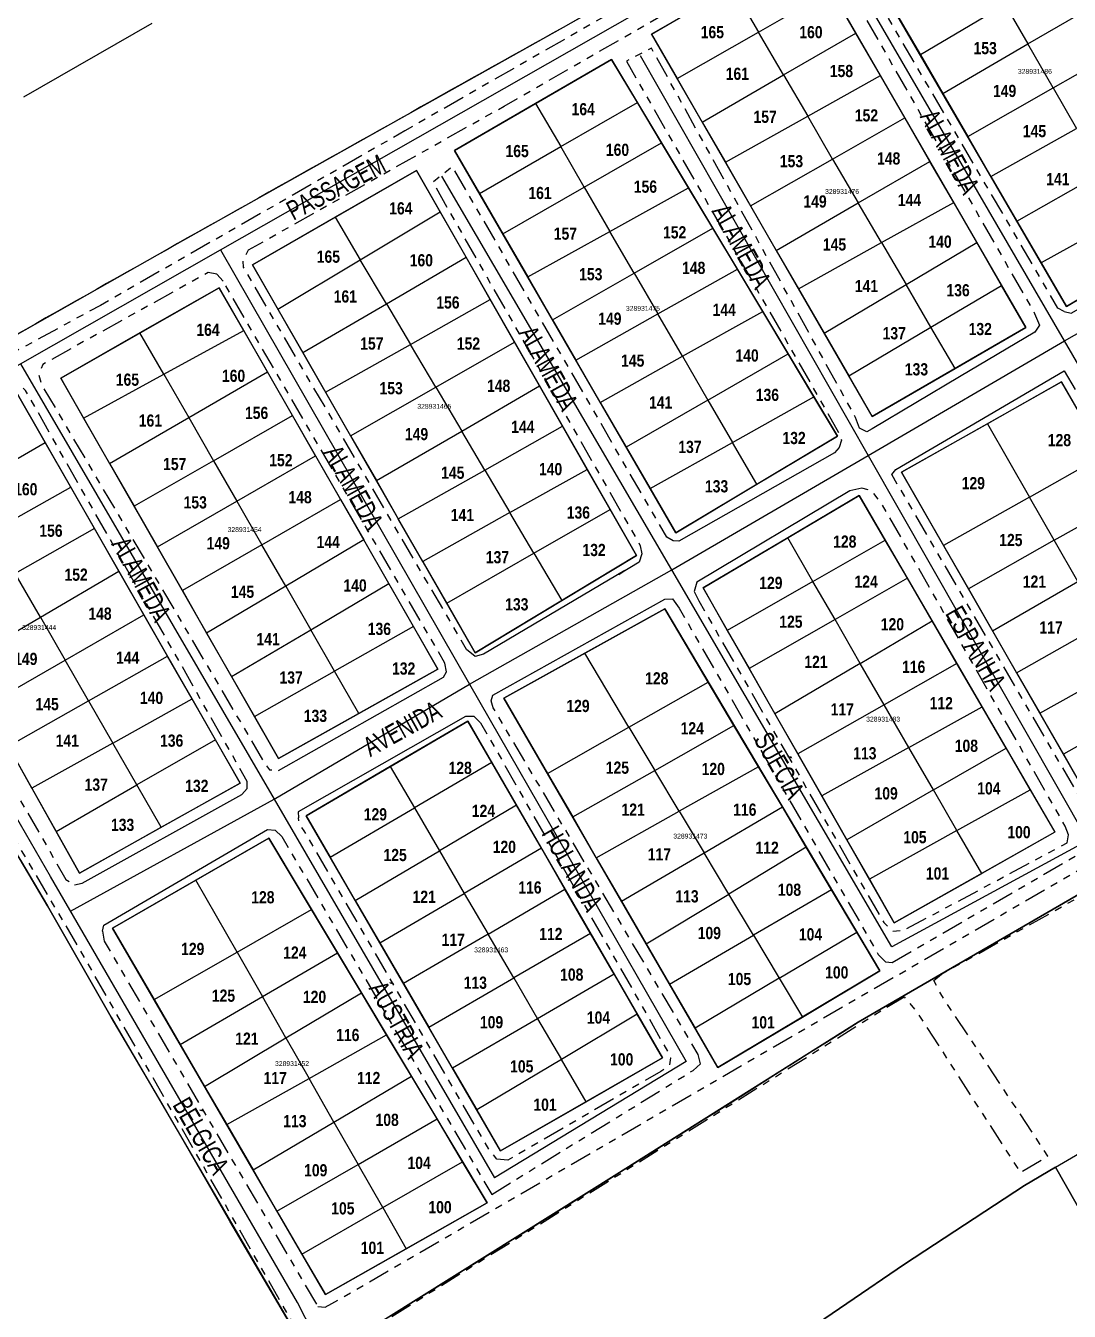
# Model space of a CAD drawing. Extents: x 205316 to 208372, y 4848714 to 4853250.
# Drawn here: x 207794.7 to 208009.3, y 4849220.5 to 4849484.8 of the extents above; entities that cross this region are included whole.
import ezdxf
from ezdxf.enums import TextEntityAlignment as Align

# ---------------------------------------------------------------- set-up
doc = ezdxf.new("R2010")
doc.units = 0
doc.header["$LTSCALE"] = 1.5
doc.header["$MEASUREMENT"] = 0
doc.linetypes.add('TRACO_25', pattern=[8, 3, -1, 1, -1, 1, -1])
for name, color, linetype in [('CD-MALHA-LOTES', 40, 'CONTINUOUS'), ('CD_TXT_QUADRA', 7, 'CONTINUOUS'), ('RU-QUADRAS', 6, 'CONTINUOUS'), ('SV-EIXO-RUA-N-PAV', 6, 'CONTINUOUS'), ('SV-EIXO-RUA-PAV', 20, 'CONTINUOUS'), ('SV-RUA-NAO-PAV-S-GUIA-C-GUIA', 7, 'CONTINUOUS'), ('SV-RUA-PAVIM-S-GUIA-C-GUIA', 7, 'CONTINUOUS'), ('SV-TXT-RUA-N-PAV-S-GUIA-C-GUIA', 7, 'CONTINUOUS'), ('SV-TXT-RUA-PAV-S-GUIA-C-GUIA', 7, 'CONTINUOUS'), ('Th_NmrPort', 7, 'CONTINUOUS')]:
    doc.layers.add(name, color=color, linetype=linetype)
doc.styles.add('ARIAL', font='arial.ttf')
doc.styles.add('ROMANS', font='arial.ttf', dxfattribs={"height": 0.2})
doc.styles.get("Standard").update_dxf_attribs({"font": 'swisscbo.ttf'})

msp = doc.modelspace()

# ---------------------------------------------------------------- linework, layer by layer
at = {"layer": 'CD-MALHA-LOTES', "linetype": 'Continuous'}
for p, q in [((207939.97, 4849492.68), (207923.39, 4849483.02)), ((207939.97, 4849492.68), (207945.36, 4849483.45)), ((207945.36, 4849483.45), (207960.33, 4849492)), ((207965.38, 4849483.25), (207960.33, 4849492)), ((207973.36, 4849487.87), (207978.66, 4849478.75)), ((207996.11, 4849489.07), (207978.66, 4849478.75)), ((207996.11, 4849489.07), (208000.75, 4849481)), ((208000.75, 4849481), (208016.87, 4849490.37)), ((207923.39, 4849483.02), (207928.65, 4849473.91)), ((207928.65, 4849473.91), (207945.36, 4849483.45)), ((207950.52, 4849474.64), (207945.36, 4849483.45)), ((207950.52, 4849474.64), (207965.38, 4849483.25)), ((207970.44, 4849474.5), (207965.38, 4849483.25)), ((207983.26, 4849470.84), (208000.75, 4849481)), ((208005.94, 4849472), (208000.75, 4849481)), ((208005.94, 4849472), (208022.09, 4849481.2)), ((207915.19, 4849477.81), (207899.56, 4849468.76)), ((207920.48, 4849468.99), (207915.19, 4849477.81)), ((207978.66, 4849478.75), (207983.26, 4849470.84)), ((207933.82, 4849464.96), (207950.52, 4849474.64)), ((207950.52, 4849474.64), (207955.49, 4849466.14)), ((207928.65, 4849473.91), (207933.82, 4849464.96)), ((207955.49, 4849466.14), (207970.44, 4849474.5)), ((207975.45, 4849465.82), (207970.44, 4849474.5)), ((207988.39, 4849462), (208005.94, 4849472)), ((208005.94, 4849472), (208010.75, 4849463.65)), ((207983.26, 4849470.84), (207988.39, 4849462)), ((207899.56, 4849468.76), (207882.9, 4849459.13)), ((207899.56, 4849468.76), (207904.71, 4849459.9)), ((207904.71, 4849459.9), (207920.48, 4849468.99)), ((207925.45, 4849460.7), (207920.48, 4849468.99)), ((207933.82, 4849464.96), (207938.59, 4849456.68)), ((207938.59, 4849456.68), (207955.49, 4849466.14)), ((207960.62, 4849457.36), (207955.49, 4849466.14)), ((207960.62, 4849457.36), (207975.45, 4849465.82)), ((207980.62, 4849456.87), (207975.45, 4849465.82)), ((207988.39, 4849462), (207993.16, 4849453.79)), ((207993.16, 4849453.79), (208010.75, 4849463.65)), ((207882.9, 4849459.13), (207888.01, 4849450.28)), ((207888.01, 4849450.28), (207904.71, 4849459.9)), ((207909.54, 4849451.58), (207904.71, 4849459.9)), ((207909.54, 4849451.58), (207925.45, 4849460.7)), ((207931.01, 4849451.44), (207925.45, 4849460.7)), ((207938.59, 4849456.68), (207943.76, 4849447.73)), ((207943.76, 4849447.73), (207960.62, 4849457.36)), ((207960.62, 4849457.36), (207965.89, 4849448.35)), ((207965.89, 4849448.35), (207980.62, 4849456.87)), ((207985.51, 4849448.41), (207980.62, 4849456.87)), ((207875.1, 4849454.98), (207858.36, 4849445.39)), ((207879.93, 4849446.51), (207875.1, 4849454.98)), ((207993.16, 4849453.79), (207998.5, 4849444.59)), ((207998.5, 4849444.59), (208015.98, 4849454.56)), ((207892.81, 4849441.99), (207909.54, 4849451.58)), ((207909.54, 4849451.58), (207914.83, 4849442.49)), ((207914.83, 4849442.49), (207931.01, 4849451.44)), ((207936, 4849443.12), (207931.01, 4849451.44)), ((207888.01, 4849450.28), (207892.81, 4849441.99)), ((207949.03, 4849438.59), (207965.89, 4849448.35)), ((207970.68, 4849440.17), (207965.89, 4849448.35)), ((207970.68, 4849440.17), (207985.51, 4849448.41)), ((207990.25, 4849440.21), (207985.51, 4849448.41)), ((207863.52, 4849436.67), (207879.93, 4849446.51)), ((207885.27, 4849437.17), (207879.93, 4849446.51)), ((207943.76, 4849447.73), (207949.03, 4849438.59)), ((208021.07, 4849445.73), (208003.49, 4849436.01)), ((207858.36, 4849445.39), (207841.34, 4849435.63)), ((207858.36, 4849445.39), (207863.52, 4849436.67)), ((207919.83, 4849433.88), (207936, 4849443.12)), ((207941.03, 4849434.73), (207936, 4849443.12)), ((207998.5, 4849444.59), (208003.49, 4849436.01)), ((207892.81, 4849441.99), (207897.93, 4849433.14)), ((207897.93, 4849433.14), (207914.83, 4849442.49)), ((207919.83, 4849433.88), (207914.83, 4849442.49)), ((207949.03, 4849438.59), (207953.59, 4849430.69)), ((207953.59, 4849430.69), (207970.68, 4849440.17)), ((207970.68, 4849440.17), (207975.71, 4849431.56)), ((207975.71, 4849431.56), (207990.25, 4849440.21)), ((207995.36, 4849431.36), (207990.25, 4849440.21)), ((207841.34, 4849435.63), (207846.58, 4849426.51)), ((207846.58, 4849426.51), (207863.52, 4849436.67)), ((207868.89, 4849427.6), (207863.52, 4849436.67)), ((207868.89, 4849427.6), (207885.27, 4849437.17)), ((207890.22, 4849428.5), (207885.27, 4849437.17)), ((208003.49, 4849436.01), (208008.67, 4849427.08)), ((208008.67, 4849427.08), (208025.96, 4849437.24)), ((207897.93, 4849433.14), (207903.04, 4849424.3)), ((207903.04, 4849424.3), (207919.83, 4849433.88)), ((207919.83, 4849433.88), (207924.69, 4849425.52)), ((207924.69, 4849425.52), (207941.03, 4849434.73)), ((207946.24, 4849426.05), (207941.03, 4849434.73)), ((207834.51, 4849430.91), (207818.22, 4849421.63)), ((207839.56, 4849422.11), (207834.51, 4849430.91)), ((207953.59, 4849430.69), (207958.87, 4849421.54)), ((207958.87, 4849421.54), (207975.71, 4849431.56)), ((207980.84, 4849422.79), (207975.71, 4849431.56)), ((207980.84, 4849422.79), (207995.36, 4849431.36)), ((208000.34, 4849422.74), (207995.36, 4849431.36)), ((207851.71, 4849417.57), (207868.89, 4849427.6)), ((207868.89, 4849427.6), (207873.82, 4849419.26)), ((207873.82, 4849419.26), (207890.22, 4849428.5)), ((207895.24, 4849419.7), (207890.22, 4849428.5)), ((207846.58, 4849426.51), (207851.71, 4849417.57)), ((207907.84, 4849416.01), (207924.69, 4849425.52)), ((207929.75, 4849416.81), (207924.69, 4849425.52)), ((207929.75, 4849416.81), (207946.24, 4849426.05)), ((207951.46, 4849417.35), (207946.24, 4849426.05)), ((207823.11, 4849413.13), (207839.56, 4849422.11)), ((207844.43, 4849413.6), (207839.56, 4849422.11)), ((207903.04, 4849424.3), (207907.84, 4849416.01)), ((207963.92, 4849412.8), (207980.84, 4849422.79)), ((207985.8, 4849414.31), (207980.84, 4849422.79)), ((207985.8, 4849414.31), (208000.34, 4849422.74)), ((207818.22, 4849421.63), (207801.94, 4849412.34)), ((207823.11, 4849413.13), (207818.22, 4849421.63)), ((207856.38, 4849409.44), (207873.82, 4849419.26)), ((207879.03, 4849410.46), (207873.82, 4849419.26)), ((207879.03, 4849410.46), (207895.24, 4849419.7)), ((207900.37, 4849410.71), (207895.24, 4849419.7)), ((207958.87, 4849421.54), (207963.92, 4849412.8)), ((207851.71, 4849417.57), (207856.38, 4849409.44)), ((207912.85, 4849407.35), (207929.75, 4849416.81)), ((207929.75, 4849416.81), (207934.97, 4849407.82)), ((207934.97, 4849407.82), (207951.46, 4849417.35)), ((207956.77, 4849408.49), (207951.46, 4849417.35)), ((207907.84, 4849416.01), (207912.85, 4849407.35)), ((207968.75, 4849404.43), (207985.8, 4849414.31)), ((207801.94, 4849412.34), (207806.64, 4849404.13)), ((207806.64, 4849404.13), (207823.11, 4849413.13)), ((207823.11, 4849413.13), (207828.25, 4849404.21)), ((207828.25, 4849404.21), (207844.43, 4849413.6)), ((207849.57, 4849404.64), (207844.43, 4849413.6)), ((207963.92, 4849412.8), (207968.75, 4849404.43)), ((208007.67, 4849411.56), (207992.45, 4849402.95)), ((208016.35, 4849396.5), (208007.67, 4849411.56)), ((207798.76, 4849399.08), (207792.49, 4849410.02)), ((207856.38, 4849409.44), (207861.53, 4849400.48)), ((207861.53, 4849400.48), (207879.03, 4849410.46)), ((207879.03, 4849410.46), (207884.37, 4849401.43)), ((207884.37, 4849401.43), (207900.37, 4849410.71)), ((207905.1, 4849402.44), (207900.37, 4849410.71)), ((207912.85, 4849407.35), (207918.19, 4849398.12)), ((207934.97, 4849407.82), (207918.19, 4849398.12)), ((207934.97, 4849407.82), (207940.03, 4849399.12)), ((207940.03, 4849399.12), (207956.77, 4849408.49)), ((207961.62, 4849400.41), (207956.77, 4849408.49)), ((207806.64, 4849404.13), (207811.99, 4849394.77)), ((207811.99, 4849394.77), (207828.25, 4849404.21)), ((207828.25, 4849404.21), (207833.34, 4849395.35)), ((207833.34, 4849395.35), (207849.57, 4849404.64)), ((207854.33, 4849396.33), (207849.57, 4849404.64)), ((207866.83, 4849391.26), (207884.37, 4849401.43)), ((207889.1, 4849393.44), (207884.37, 4849401.43)), ((207889.1, 4849393.44), (207905.1, 4849402.44)), ((207910.16, 4849393.56), (207905.1, 4849402.44)), ((207992.45, 4849402.95), (207974.81, 4849392.97)), ((207992.45, 4849402.95), (208001.08, 4849387.88)), ((207782.5, 4849389.69), (207798.76, 4849399.08)), ((207803.99, 4849389.93), (207798.76, 4849399.08)), ((207861.53, 4849400.48), (207866.83, 4849391.26)), ((207918.19, 4849398.12), (207923.09, 4849389.64)), ((207923.09, 4849389.64), (207940.03, 4849399.12)), ((207945.03, 4849390.51), (207940.03, 4849399.12)), ((207945.03, 4849390.51), (207961.62, 4849400.41)), ((207833.34, 4849395.35), (207817.01, 4849386.01)), ((207833.34, 4849395.35), (207838.14, 4849387.02)), ((207838.14, 4849387.02), (207854.33, 4849396.33)), ((207854.33, 4849396.33), (207859.46, 4849387.38)), ((208001.08, 4849387.88), (208016.35, 4849396.5)), ((207811.99, 4849394.77), (207817.01, 4849386.01)), ((207871.32, 4849383.43), (207889.1, 4849393.44)), ((207889.1, 4849393.44), (207894.28, 4849384.69)), ((207894.28, 4849384.69), (207910.16, 4849393.56)), ((207914.85, 4849385.35), (207910.16, 4849393.56)), ((207974.81, 4849392.97), (207983.44, 4849377.93)), ((207866.83, 4849391.26), (207871.32, 4849383.43)), ((207928.35, 4849380.56), (207945.03, 4849390.51)), ((207787.67, 4849380.7), (207803.99, 4849389.93)), ((207808.87, 4849381.41), (207803.99, 4849389.93)), ((207923.09, 4849389.64), (207928.35, 4849380.56)), ((207966.09, 4849388.23), (207951.38, 4849379.53)), ((207971.43, 4849379.05), (207966.09, 4849388.23)), ((208001.08, 4849387.88), (207983.44, 4849377.93)), ((208006.16, 4849379), (208001.08, 4849387.88)), ((208006.16, 4849379), (208021.45, 4849387.64)), ((207817.01, 4849386.01), (207821.81, 4849377.62)), ((207821.81, 4849377.62), (207838.14, 4849387.02)), ((207838.14, 4849387.02), (207843.29, 4849378.07)), ((207843.29, 4849378.07), (207859.46, 4849387.38)), ((207859.46, 4849387.38), (207864.23, 4849379.07)), ((207899.21, 4849376.37), (207914.85, 4849385.35)), ((207920.28, 4849375.84), (207914.85, 4849385.35)), ((207876.35, 4849374.67), (207871.32, 4849383.43)), ((207894.28, 4849384.69), (207876.35, 4849374.67)), ((207899.21, 4849376.37), (207894.28, 4849384.69)), ((207808.87, 4849381.41), (207792.58, 4849372.17)), ((207813.87, 4849372.68), (207808.87, 4849381.41)), ((207951.38, 4849379.53), (207933.97, 4849369.23)), ((207956.57, 4849370.55), (207951.38, 4849379.53)), ((207826.94, 4849368.65), (207821.81, 4849377.62)), ((207843.29, 4849378.07), (207826.94, 4849368.65)), ((207848.18, 4849369.57), (207843.29, 4849378.07)), ((207864.23, 4849379.07), (207848.18, 4849369.57)), ((207869.37, 4849370.1), (207864.23, 4849379.07)), ((207956.57, 4849370.55), (207971.43, 4849379.05)), ((207976, 4849371.18), (207971.43, 4849379.05)), ((207983.44, 4849377.93), (207988.54, 4849369.05)), ((208006.16, 4849379), (207988.54, 4849369.05)), ((208011.02, 4849370.53), (208006.16, 4849379)), ((207876.35, 4849374.67), (207881.29, 4849366.09)), ((207881.29, 4849366.09), (207899.21, 4849376.37)), ((207899.21, 4849376.37), (207904.98, 4849366.62)), ((207904.98, 4849366.62), (207920.28, 4849375.84)), ((207797.74, 4849363.21), (207792.58, 4849372.17)), ((207797.74, 4849363.21), (207813.87, 4849372.68)), ((207819.02, 4849363.68), (207813.87, 4849372.68)), ((207848.18, 4849369.57), (207831.92, 4849359.94)), ((207848.18, 4849369.57), (207853.33, 4849360.62)), ((207853.33, 4849360.62), (207869.37, 4849370.1)), ((207874.44, 4849361.26), (207869.37, 4849370.1)), ((207933.97, 4849369.23), (207938.97, 4849360.49)), ((207956.57, 4849370.55), (207938.97, 4849360.49)), ((207961.11, 4849362.7), (207956.57, 4849370.55)), ((207976, 4849371.18), (207961.11, 4849362.7)), ((207981.07, 4849362.44), (207976, 4849371.18)), ((207988.54, 4849369.05), (207993.51, 4849360.39)), ((207993.51, 4849360.39), (208011.02, 4849370.53)), ((207826.94, 4849368.65), (207831.92, 4849359.94)), ((207887.15, 4849355.88), (207904.98, 4849366.62)), ((207802.84, 4849354.35), (207819.02, 4849363.68)), ((207823.89, 4849355.19), (207819.02, 4849363.68)), ((207881.29, 4849366.09), (207887.15, 4849355.88)), ((207926.12, 4849364.9), (207909.66, 4849355.77)), ((207935.06, 4849349.85), (207926.12, 4849364.9)), ((207781.61, 4849353.74), (207797.74, 4849363.21)), ((207797.74, 4849363.21), (207802.84, 4849354.35)), ((207874.44, 4849361.26), (207858.23, 4849352.1)), ((207879.45, 4849352.52), (207874.44, 4849361.26)), ((207961.11, 4849362.7), (207943.44, 4849352.65)), ((207966.31, 4849353.7), (207961.11, 4849362.7)), ((207966.31, 4849353.7), (207981.07, 4849362.44)), ((207986.16, 4849353.69), (207981.07, 4849362.44)), ((207998.45, 4849351.78), (208016.05, 4849361.74)), ((207831.92, 4849359.94), (207837.04, 4849351)), ((207837.04, 4849351), (207853.33, 4849360.62)), ((207858.23, 4849352.1), (207853.33, 4849360.62)), ((207938.97, 4849360.49), (207943.44, 4849352.65)), ((207993.51, 4849360.39), (207998.45, 4849351.78)), ((207909.66, 4849355.77), (207893.02, 4849346.56)), ((207918.75, 4849340.58), (207909.66, 4849355.77)), ((207786.53, 4849344.95), (207802.84, 4849354.35)), ((207807.64, 4849346.01), (207802.84, 4849354.35)), ((207807.64, 4849346.01), (207823.89, 4849355.19)), ((207828.93, 4849346.39), (207823.89, 4849355.19)), ((207966.31, 4849353.7), (207948.77, 4849343.31)), ((207971.23, 4849345.19), (207966.31, 4849353.7)), ((207986.16, 4849353.69), (207971.23, 4849345.19)), ((207991.35, 4849344.75), (207986.16, 4849353.69)), ((208003.19, 4849343.5), (208020.89, 4849353.29)), ((207837.04, 4849351), (207841.74, 4849342.79)), ((207841.74, 4849342.79), (207858.23, 4849352.1)), ((207863.22, 4849343.43), (207858.23, 4849352.1)), ((207863.22, 4849343.43), (207879.45, 4849352.52)), ((207943.44, 4849352.65), (207948.77, 4849343.31)), ((207998.45, 4849351.78), (208003.19, 4849343.5)), ((207918.75, 4849340.58), (207935.06, 4849349.85)), ((207940.34, 4849340.96), (207935.06, 4849349.85)), ((207791.16, 4849336.69), (207807.64, 4849346.01)), ((207807.64, 4849346.01), (207812.64, 4849337.31)), ((207812.64, 4849337.31), (207828.93, 4849346.39)), ((207833.72, 4849338.01), (207828.93, 4849346.39)), ((207893.02, 4849346.56), (207902, 4849331.07)), ((207971.23, 4849345.19), (207953.47, 4849335.09)), ((207976.3, 4849336.42), (207971.23, 4849345.19)), ((207841.74, 4849342.79), (207846.68, 4849334.16)), ((207846.68, 4849334.16), (207863.22, 4849343.43)), ((207948.77, 4849343.31), (207953.47, 4849335.09)), ((207976.3, 4849336.42), (207991.35, 4849344.75)), ((207996.27, 4849336.28), (207991.35, 4849344.75)), ((208003.19, 4849343.5), (208008.06, 4849335.01)), ((208025.66, 4849344.95), (208008.06, 4849335.01)), ((207885.65, 4849341.83), (207869.65, 4849332.49)), ((207890.56, 4849333.32), (207885.65, 4849341.83)), ((207902, 4849331.07), (207918.75, 4849340.58)), ((207918.75, 4849340.58), (207924.06, 4849331.71)), ((207924.06, 4849331.71), (207940.34, 4849340.96)), ((207945.4, 4849332.44), (207940.34, 4849340.96)), ((207817.59, 4849328.71), (207812.64, 4849337.31)), ((207833.72, 4849338.01), (207817.59, 4849328.71)), ((207838.82, 4849329.11), (207833.72, 4849338.01)), ((207953.47, 4849335.09), (207958.38, 4849326.5)), ((207976.3, 4849336.42), (207958.38, 4849326.5)), ((207981.35, 4849327.68), (207976.3, 4849336.42)), ((207981.35, 4849327.68), (207996.27, 4849336.28)), ((208001.24, 4849327.72), (207996.27, 4849336.28)), ((208008.06, 4849335.01), (208013.14, 4849326.16)), ((207869.65, 4849332.49), (207852.36, 4849322.4)), ((207869.65, 4849332.49), (207874.63, 4849323.98)), ((207890.56, 4849333.32), (207874.63, 4849323.98)), ((207895.63, 4849324.55), (207890.56, 4849333.32)), ((207945.4, 4849332.44), (207929.09, 4849323.31)), ((207950.29, 4849324.19), (207945.4, 4849332.44)), ((207902, 4849331.07), (207907.19, 4849322.13)), ((207907.19, 4849322.13), (207924.06, 4849331.71)), ((207929.09, 4849323.31), (207924.06, 4849331.71)), ((207796, 4849328.04), (207800.99, 4849319.13)), ((207800.99, 4849319.13), (207817.59, 4849328.71)), ((207822.59, 4849320.02), (207817.59, 4849328.71)), ((207822.59, 4849320.02), (207838.82, 4849329.11)), ((207981.35, 4849327.68), (207963.56, 4849317.43)), ((207986.17, 4849319.34), (207981.35, 4849327.68)), ((207986.17, 4849319.34), (208001.24, 4849327.72)), ((208001.24, 4849327.72), (208006.3, 4849319.02)), ((207857.34, 4849313.84), (207874.63, 4849323.98)), ((207874.63, 4849323.98), (207879.77, 4849315.2)), ((207895.63, 4849324.55), (207879.77, 4849315.2)), ((207900.74, 4849315.71), (207895.63, 4849324.55)), ((207934.2, 4849314.77), (207950.29, 4849324.19)), ((207955.2, 4849315.92), (207950.29, 4849324.19)), ((207958.38, 4849326.5), (207963.56, 4849317.43)), ((207852.36, 4849322.4), (207857.34, 4849313.84)), ((207907.19, 4849322.13), (207912.04, 4849313.76)), ((207912.04, 4849313.76), (207929.09, 4849323.31)), ((207929.09, 4849323.31), (207934.2, 4849314.77)), ((207800.99, 4849319.13), (207805.77, 4849310.6)), ((207805.77, 4849310.6), (207822.59, 4849320.02)), ((207986.17, 4849319.34), (207968.19, 4849309.33)), ((207991.26, 4849310.54), (207986.17, 4849319.34)), ((208006.3, 4849319.02), (207991.26, 4849310.54)), ((207844.69, 4849317.76), (207829.71, 4849309.16)), ((207853.48, 4849303.11), (207844.69, 4849317.76)), ((207963.56, 4849317.43), (207968.19, 4849309.33)), ((207857.34, 4849313.84), (207862.46, 4849305)), ((207862.46, 4849305), (207879.77, 4849315.2)), ((207879.77, 4849315.2), (207884.89, 4849306.43)), ((207900.74, 4849315.71), (207884.89, 4849306.43)), ((207905.59, 4849307.31), (207900.74, 4849315.71)), ((207912.04, 4849313.76), (207917.22, 4849304.83)), ((207917.22, 4849304.83), (207934.2, 4849314.77)), ((207939.28, 4849306.28), (207934.2, 4849314.77)), ((207955.2, 4849315.92), (207939.28, 4849306.28)), ((207960.39, 4849307.18), (207955.2, 4849315.92)), ((207829.71, 4849309.16), (207812.55, 4849299.31)), ((207838.17, 4849294.35), (207829.71, 4849309.16)), ((207968.19, 4849309.33), (207973.28, 4849300.41)), ((207973.28, 4849300.41), (207991.26, 4849310.54)), ((207867.53, 4849296.27), (207884.89, 4849306.43)), ((207884.89, 4849306.43), (207889.78, 4849298.07)), ((207889.78, 4849298.07), (207905.59, 4849307.31)), ((207910.86, 4849298.17), (207905.59, 4849307.31)), ((207922.29, 4849296.08), (207939.28, 4849306.28)), ((207944.34, 4849297.83), (207939.28, 4849306.28)), ((207960.39, 4849307.18), (207944.34, 4849297.83)), ((207965.57, 4849298.47), (207960.39, 4849307.18)), ((207838.17, 4849294.35), (207853.48, 4849303.11)), ((207858.8, 4849294.23), (207853.48, 4849303.11)), ((207862.46, 4849305), (207867.53, 4849296.27)), ((207917.22, 4849304.83), (207922.29, 4849296.08)), ((207812.55, 4849299.31), (207821.11, 4849284.59)), ((207889.78, 4849298.07), (207872.38, 4849287.91)), ((207895.06, 4849289.05), (207889.78, 4849298.07)), ((207910.86, 4849298.17), (207895.06, 4849289.05)), ((207915.69, 4849289.8), (207910.86, 4849298.17)), ((207927.1, 4849287.79), (207944.34, 4849297.83)), ((207944.34, 4849297.83), (207949.62, 4849289)), ((207949.62, 4849289), (207965.57, 4849298.47)), ((207970.31, 4849290.48), (207965.57, 4849298.47)), ((207867.53, 4849296.27), (207872.38, 4849287.91)), ((207922.29, 4849296.08), (207927.1, 4849287.79)), ((207821.11, 4849284.59), (207838.17, 4849294.35)), ((207838.17, 4849294.35), (207843.38, 4849285.23)), ((207843.38, 4849285.23), (207858.8, 4849294.23)), ((207863.73, 4849286.01), (207858.8, 4849294.23)), ((207915.69, 4849289.8), (207899.97, 4849280.66)), ((207920.42, 4849281.61), (207915.69, 4849289.8)), ((207954.41, 4849281), (207970.31, 4849290.48)), ((207872.38, 4849287.91), (207877.58, 4849278.96)), ((207877.58, 4849278.96), (207895.06, 4849289.05)), ((207895.06, 4849289.05), (207899.97, 4849280.66)), ((207927.1, 4849287.79), (207932.35, 4849278.73)), ((207949.62, 4849289), (207932.35, 4849278.73)), ((207949.62, 4849289), (207954.41, 4849281)), ((207821.11, 4849284.59), (207826.47, 4849275.37)), ((207826.47, 4849275.37), (207843.38, 4849285.23)), ((207848.22, 4849276.74), (207843.38, 4849285.23)), ((207848.22, 4849276.74), (207863.73, 4849286.01)), ((207868.92, 4849277.35), (207863.73, 4849286.01)), ((207899.97, 4849280.66), (207882.49, 4849270.5)), ((207899.97, 4849280.66), (207904.85, 4849272.31)), ((207920.42, 4849281.61), (207904.85, 4849272.31)), ((207925.62, 4849272.61), (207920.42, 4849281.61)), ((207937.04, 4849270.64), (207954.41, 4849281)), ((207831.5, 4849266.73), (207848.22, 4849276.74)), ((207848.22, 4849276.74), (207852.98, 4849268.41)), ((207852.98, 4849268.41), (207868.92, 4849277.35)), ((207874.01, 4849268.86), (207868.92, 4849277.35)), ((207882.49, 4849270.5), (207877.58, 4849278.96)), ((207932.35, 4849278.73), (207937.04, 4849270.64)), ((207826.47, 4849275.37), (207831.5, 4849266.73)), ((207904.85, 4849272.31), (207887.46, 4849261.94)), ((207909.94, 4849263.61), (207904.85, 4849272.31)), ((207909.94, 4849263.61), (207925.62, 4849272.61)), ((207858.1, 4849259.44), (207874.01, 4849268.86)), ((207879.29, 4849260.07), (207874.01, 4849268.86)), ((207882.49, 4849270.5), (207887.46, 4849261.94)), ((207831.5, 4849266.73), (207836.05, 4849258.91)), ((207836.05, 4849258.91), (207852.98, 4849268.41)), ((207858.1, 4849259.44), (207852.98, 4849268.41)), ((207892.35, 4849253.51), (207909.94, 4849263.61)), ((207887.46, 4849261.94), (207892.35, 4849253.51)), ((207836.05, 4849258.91), (207841.47, 4849249.59)), ((207841.47, 4849249.59), (207858.1, 4849259.44)), ((207858.1, 4849259.44), (207863.07, 4849250.73)), ((207863.07, 4849250.73), (207879.29, 4849260.07)), ((207884.56, 4849251.28), (207879.29, 4849260.07)), ((207846.39, 4849241.13), (207863.07, 4849250.73)), ((207868.14, 4849241.85), (207863.07, 4849250.73)), ((207868.14, 4849241.85), (207884.56, 4849251.28)), ((207889.62, 4849242.84), (207884.56, 4849251.28)), ((207841.47, 4849249.59), (207846.39, 4849241.13)), ((207872.97, 4849233.4), (207889.62, 4849242.84)), ((207846.39, 4849241.13), (207851.53, 4849232.29)), ((207851.53, 4849232.29), (207868.14, 4849241.85)), ((207868.14, 4849241.85), (207872.97, 4849233.4)), ((207851.53, 4849232.29), (207856.36, 4849223.99)), ((207856.36, 4849223.99), (207872.97, 4849233.4))]:
    msp.add_line(p, q, dxfattribs=at)
at = {"layer": 'CD-MALHA-LOTES'}
for points in [[(208076.9, 4849581.92), (208075.79, 4849581.65), (208030.13, 4849555.55), (207983.24, 4849529.16), (207939.68, 4849503.9), (207905.19, 4849484.36), (207869.71, 4849464.5), (207825.88, 4849439.93), (207771.85, 4849409.36)], [(207820.66, 4849485.18), (207794.3, 4849470.05)], [(208258.74, 4849391.68), (208232.88, 4849440.12), (208114.76, 4849367.43), (208058.67, 4849334.43), (208010.67, 4849305.91), (207965.86, 4849279.98), (207916.27, 4849248.72), (207861.97, 4849214.77), (207866.71, 4849207.38)], [(208006.46, 4849250.13), (208022.55, 4849259.52), (208069.79, 4849286.63), (208114.76, 4849312.83), (208258.74, 4849391.68)], [(208234.54, 4849216.02), (208262.39, 4849230.8), (208280.54, 4849240.44), (208299.07, 4849206.17), (208343.74, 4849232.44), (208323.26, 4849270.81), (208311.31, 4849291.87), (208278.04, 4849354.84), (208114.76, 4849266.56), (208066, 4849243), (208023.65, 4849220.63), (208017.49, 4849230.78), (208006.46, 4849250.13), (208000.08, 4849246.41), (207975.36, 4849230.22), (207916.11, 4849189.84)], [(207859, 4849200.58), (207853.02, 4849211.33), (207836.72, 4849239.06), (207822.7, 4849263.34), (207812.27, 4849280.98), (207799.22, 4849303.9), (207784.73, 4849328.28)], [(207889.66, 4849172.12), (207916.11, 4849189.84), (207975.36, 4849230.22), (208000.08, 4849246.41), (208006.46, 4849250.13)], [(208006.46, 4849250.13), (208017.49, 4849230.78)]]:
    msp.add_lwpolyline(points, dxfattribs=at)
at = {"layer": 'CD-MALHA-LOTES', "linetype": 'Continuous', "flags": 128}
for points in [[(207812.64, 4849337.31), (207796, 4849328.04)], [(207796, 4849328.04), (207791.16, 4849336.69)]]:
    msp.add_lwpolyline(points, dxfattribs=at)
at = {"layer": 'RU-QUADRAS', "linetype": 'Continuous'}
for points in [[(207983.24, 4849529.16, -0.005024), (207905.19, 4849484.36, 0.002122), (207771.85, 4849409.36)], [(207770.92, 4849352.04, 0.004872), (207799.22, 4849303.9), (207812.27, 4849280.98), (207853.02, 4849211.33)]]:
    msp.add_lwpolyline(points, format="xyb", dxfattribs=at)
for points in [[(207963.35, 4849505.11), (207997.61, 4849524.21), (208041.8, 4849446.56), (208008.67, 4849427.08)], [(207923.39, 4849483.02), (207954.91, 4849501.38), (208000.34, 4849422.74), (207968.75, 4849404.43)], [(207882.9, 4849459.13), (207915.19, 4849477.81), (207961.62, 4849400.41), (207928.35, 4849380.56)], [(207841.34, 4849435.63), (207875.1, 4849454.98), (207920.28, 4849375.84), (207887.15, 4849355.88)], [(207801.94, 4849412.34), (207834.51, 4849430.91), (207879.45, 4849352.52), (207846.68, 4849334.16)], [(207974.81, 4849392.97), (208007.67, 4849411.56), (208051.11, 4849336.14), (208018.09, 4849317.54)], [(207760.32, 4849391.76), (207792.49, 4849410.02), (207838.82, 4849329.11), (207805.77, 4849310.6)], [(207933.97, 4849369.23), (207966.09, 4849388.23), (208006.3, 4849319.02), (207973.28, 4849300.41)], [(207893.02, 4849346.56), (207926.12, 4849364.9), (207970.31, 4849290.48), (207937.04, 4849270.64)], [(207852.36, 4849322.4), (207885.65, 4849341.83), (207925.62, 4849272.61), (207892.35, 4849253.51)], [(207812.55, 4849299.31), (207844.69, 4849317.76), (207889.62, 4849242.84), (207856.36, 4849223.99)]]:
    msp.add_lwpolyline(points, close=True, dxfattribs=at)
msp.add_lwpolyline([(207861, 4849203.97), (207866.71, 4849207.38), (207861.97, 4849214.77, 0.001843), (207965.86, 4849279.98), (208010.67, 4849305.91, -0.002159), (208114.76, 4849367.43), (208232.88, 4849440.12), (208343.74, 4849232.44), (208160.47, 4849124.64), (208169.58, 4849116.18), (208346.83, 4849223.11), (208351.47, 4849216.6), (208346.73, 4849213.51), (208352.54, 4849205.6), (208272.71, 4849112.01), (208145.51, 4848961.38), (208114.75, 4848983.11), (207984.43, 4849081.59), (207953.16, 4849061.69), (207918.51, 4849112.02, 0.032727), (207911.13, 4849125.33, 0.014749), (207888.62, 4849157.84), (207879.88, 4849170.91, 0.008218), (207863.92, 4849199.43)], format="xyb", close=True, dxfattribs=at)
at = {"layer": 'SV-EIXO-RUA-N-PAV', "flags": 128}
for points in [[(207751.19, 4849391.09), (207752.46, 4849391.82), (207793.65, 4849415.28), (207834.75, 4849438.69), (207933.71, 4849495.05), (207957, 4849508.15), (207998.07, 4849531.24), (208039.38, 4849554.47), (208060.67, 4849566.44), (208080.91, 4849577.22), (208114.77, 4849595.25)], [(208054.22, 4849340.91), (208052.01, 4849344.87), (208008.3, 4849419.99), (207957, 4849508.15)], [(207921.07, 4849478.65), (207967.94, 4849396.45), (208013.07, 4849317.31), (207972.77, 4849295.45)], [(207972.77, 4849295.45), (207927.53, 4849372.94), (207880.31, 4849453.83)], [(207834.75, 4849438.69), (207885.99, 4849349.44), (207930.52, 4849271.88), (207891.13, 4849247.97)], [(207793.65, 4849415.28), (207845.78, 4849325.81), (207891.13, 4849247.97)], [(207917.03, 4849112.01), (207908.21, 4849127.62), (207887.48, 4849157.22), (207869.95, 4849184.55), (207850.59, 4849222.35), (207799.81, 4849309.91), (207752.46, 4849391.82)]]:
    msp.add_lwpolyline(points, dxfattribs=at)
at = {"layer": 'SV-EIXO-RUA-PAV', "flags": 128}
msp.add_lwpolyline([(207803.96, 4849302.75), (207845.78, 4849325.81), (207885.99, 4849349.44), (207927.53, 4849372.94), (207967.94, 4849396.45), (208008.3, 4849419.99), (208049.15, 4849443.16), (208089.83, 4849466.64), (208114.76, 4849481.14)], dxfattribs=at)
at = {"layer": 'SV-RUA-NAO-PAV-S-GUIA-C-GUIA', "linetype": 'TRACO_25', "flags": 128}
for points in [[(208114.77, 4849598.09), (208084.25, 4849581.53), (208083.22, 4849582.17), (208036.77, 4849556.74), (207976.98, 4849522.38), (207930.46, 4849496.27), (207872.64, 4849463.12), (207810.08, 4849427.27), (207747.37, 4849393.23), (207745.45, 4849392.39), (207744.07, 4849392.69), (207741.39, 4849394.9), (207717.46, 4849433.68), (207703.85, 4849455.26), (207702.16, 4849458.15), (207702.75, 4849460.3), (207704.81, 4849461.81), (207768.1, 4849497.26), (207823.68, 4849528.93), (207873.68, 4849559.1), (207918.88, 4849579.83), (207915.94, 4849586.08), (207875.74, 4849564.67), (207844.47, 4849546.18), (207807.66, 4849524.86), (207767.57, 4849502.32), (207733, 4849483.24), (207699.06, 4849467.05), (207690.69, 4849462.74), (207685.73, 4849462.07), (207680.04, 4849460.07), (207657.37, 4849448.98), (207561.5, 4849402.84), (207531.23, 4849387.62), (207528.64, 4849386.06), (207526.93, 4849387.12)], [(208008.25, 4849426.01), (208006.94, 4849426.73), (207961.42, 4849504.56), (207960.76, 4849506.08), (207961.65, 4849507.43), (207994.52, 4849526.51), (207997.44, 4849527.22), (207998.47, 4849526.1), (208023.08, 4849482.98), (208040.9, 4849451.75), (208043.33, 4849446.39)], [(207887.13, 4849355.11), (207885.35, 4849356.57), (207839.49, 4849435.13), (207839.46, 4849436.5), (207840.55, 4849438.7), (207893.09, 4849468.23), (207955, 4849503.8), (207956.75, 4849504.26), (207957.98, 4849502.79), (208002.15, 4849425.63)], [(207967.66, 4849401.3), (207966.14, 4849402.04), (207965.35, 4849404.26), (207923.38, 4849480.14), (207918.22, 4849477.49), (207962.25, 4849400.45), (207962.43, 4849399.55)], [(207858.8, 4849202.03), (207805.52, 4849295.51), (207757, 4849377.87), (207752.26, 4849384.94), (207749.51, 4849386.12), (207746.21, 4849385.93), (207743.07, 4849388.26), (207739.3, 4849391.69), (207738.11, 4849392.66), (207737.59, 4849392.67), (207736.01, 4849391.65), (207734.39, 4849390.07), (207662.82, 4849323.82), (207660.95, 4849326.81), (207735.32, 4849394.47), (207735.36, 4849395.59), (207734.43, 4849397.68), (207733.66, 4849398.87), (207729.49, 4849405.67), (207724.76, 4849414.91), (207714.88, 4849431.85), (207710.6, 4849439.58), (207707.75, 4849444.24), (207701.55, 4849451.6), (207697.23, 4849455.16), (207695.1, 4849456.72), (207691.72, 4849457.58), (207688.1, 4849457.84), (207684.16, 4849457.09), (207680.52, 4849455.28), (207586.69, 4849409.5), (207532.77, 4849384.48), (207531.67, 4849383.05), (207531.94, 4849380.78), (207575.2, 4849316.2), (207604.24, 4849273.76), (207642, 4849226.78), (207696.32, 4849156.88), (207703.61, 4849149.07), (207711.3, 4849140.87), (207715.11, 4849135.22), (207722.24, 4849123.57), (207728.09, 4849113.01), (207728.56, 4849112.02)], [(207927.82, 4849378.89), (207926.54, 4849379.61), (207882.45, 4849455.8), (207878.42, 4849452.56), (207921.08, 4849377.89), (207921.36, 4849376.24)], [(207835.31, 4849432.26), (207834, 4849433.68), (207832.23, 4849434.02), (207798.23, 4849415.16), (207797.42, 4849413.01), (207797.93, 4849411.09), (207843.78, 4849333.31), (207844.86, 4849331.84), (207846.71, 4849331.7)], [(207881.23, 4849351.94), (207880.92, 4849353.73), (207835.31, 4849432.26)], [(208002.15, 4849425.63), (208003.12, 4849423.21)], [(208008.19, 4849413.85), (208052.73, 4849338.09), (208052.97, 4849337.28)], [(207840.29, 4849327.98), (207840.26, 4849329.45), (207794.72, 4849409.78), (207793.46, 4849411.04), (207791.31, 4849411.11), (207757.59, 4849392), (207756.78, 4849390.07), (207757.59, 4849387.91), (207803, 4849309.3), (207804.73, 4849308.19)], [(208016.22, 4849317.99), (207974.57, 4849389.45), (207972.78, 4849392.49)], [(208008.83, 4849316.81), (208009.1, 4849318.48), (208008.44, 4849320.23), (207970.9, 4849386.24), (207968.71, 4849389.17), (207966.6, 4849389.74)], [(207927.73, 4849366.96), (207929.07, 4849365.02), (207970.01, 4849293.86), (207971.47, 4849292.37), (207972.89, 4849292.2)], [(207932.17, 4849368.48), (207933.08, 4849366.56), (207971.12, 4849300.45), (207972.91, 4849298.66), (207975.33, 4849298.9), (208008.83, 4849316.81)], [(207933.46, 4849271.41), (207933, 4849273.31), (207890.84, 4849344.59), (207890.43, 4849345.99)], [(207886.92, 4849342.8), (207888.23, 4849341.51), (207926.7, 4849273.98), (207927.26, 4849272.61), (207927.02, 4849270.96), (207925.33, 4849269.83), (207893.88, 4849251.58), (207891.6, 4849251.84), (207890.07, 4849253.61), (207852, 4849319.29), (207850.95, 4849320.86), (207850.84, 4849321.98)], [(207860.92, 4849212.1), (207862.22, 4849214.61), (207971.03, 4849282.6), (207975.32, 4849285.19), (207977.97, 4849282.04), (207999.2, 4849249.05), (208004.88, 4849252.42), (207982.84, 4849285.77), (207981.4, 4849288.52), (207983.02, 4849289.83), (208012.94, 4849306.62), (208015.15, 4849307.86), (208016.46, 4849306.64), (208038.4, 4849271.42), (208043.43, 4849274.39), (208022.62, 4849308.09), (208021.1, 4849310.67), (208024.49, 4849313.12), (208054.82, 4849331.82), (208056.29, 4849332.55), (208058.4, 4849331.71), (208078.65, 4849294.51), (208083.71, 4849297.46), (208061.28, 4849338.76), (208060.03, 4849341.97)], [(207854.76, 4849221.54), (207856.31, 4849221.41), (207857.68, 4849222.13), (208052.69, 4849335.35), (208053.28, 4849336.24), (208052.97, 4849337.28)], [(207839.17, 4849326.77), (207840.29, 4849327.98)], [(207845.98, 4849319.39), (207847.36, 4849318.15), (207890.54, 4849244.57)], [(207972.89, 4849292.2), (208015.2, 4849316.84), (208016.22, 4849317.99)], [(207810.5, 4849298.68), (207810.89, 4849296.6), (207854.76, 4849221.54)], [(207890.54, 4849244.57), (207931.97, 4849270.06), (207933.46, 4849271.41)]]:
    msp.add_lwpolyline(points, dxfattribs=at)
at = {"layer": 'SV-RUA-PAVIM-S-GUIA-C-GUIA', "flags": 128}
for points in [[(208008.25, 4849426.01), (208009.67, 4849425.71), (208023.48, 4849433.55), (208041.5, 4849443.79), (208042.89, 4849444.72), (208043.33, 4849446.39)], [(208003.12, 4849423.21), (208002.22, 4849421.78), (207986.7, 4849412.56), (207968.76, 4849401.9), (207967.66, 4849401.3)], [(207990.79, 4849403.65), (208008.19, 4849413.85)], [(207972.78, 4849392.49), (207973.58, 4849393.56), (207990.79, 4849403.65)], [(207962.43, 4849399.55), (207961.99, 4849398.08), (207960.97, 4849396.95), (207928.99, 4849378.85), (207927.82, 4849378.89)], [(207966.6, 4849389.74), (207964.18, 4849389.18), (207932.71, 4849370.4), (207932.17, 4849368.48)], [(207921.36, 4849376.24), (207920.82, 4849374.49), (207916.69, 4849371.95), (207917.93, 4849372.76), (207888.85, 4849355.62), (207887.13, 4849355.11)], [(207890.43, 4849345.99), (207890.77, 4849347.14), (207926.09, 4849366.88), (207927.73, 4849366.96)], [(207846.71, 4849331.7), (207880.63, 4849350.86), (207881.23, 4849351.94)], [(207886.92, 4849342.8), (207885.12, 4849342.79), (207850.73, 4849323.2), (207850.84, 4849321.98)], [(207804.73, 4849308.19), (207806.32, 4849308.52), (207839.17, 4849326.77)], [(207810.5, 4849298.68), (207810.82, 4849299.88), (207844.43, 4849319.53), (207845.98, 4849319.39)]]:
    msp.add_lwpolyline(points, dxfattribs=at)

# ---------------------------------------------------------------- texts
at = {"layer": 'CD_TXT_QUADRA', "linetype": 'Continuous', "style": 'ROMANS'}
msp.add_text('328931486', height=1, dxfattribs=at).set_placement((208002.2, 4849475.37), align=Align.MIDDLE)
at = {"layer": 'CD_TXT_QUADRA', "color": 7, "linetype": 'Continuous', "style": 'ROMANS'}
for s, p in [('328931476', (207962.56, 4849450.69)), ('328931475', (207921.62, 4849426.66)), ('328931465', (207878.73, 4849406.53)), ('328931454', (207839.73, 4849381.2)), ('328931444', (207797.49, 4849361.07)), ('328931483', (207971.01, 4849342.24)), ('328931473', (207931.37, 4849318.2)), ('328931463', (207890.42, 4849294.82)), ('328931452', (207849.48, 4849271.45))]:
    msp.add_text(s, height=1, dxfattribs=at).set_placement(p, align=Align.MIDDLE)
at = {"layer": 'SV-TXT-RUA-N-PAV-S-GUIA-C-GUIA', "style": 'ARIAL', "width": 0.7}
for s, rotation, p in [('ALAMEDA', 299, (207978.46, 4849466.07)), ('PASSAGEM', 28, (207849.77, 4849444.64)), ('ALAMEDA', 299, (207935.64, 4849446.66)), ('ALAMEDA', 299, (207895.95, 4849421.59)), ('ALAMEDA', 299, (207855.9, 4849397.05)), ('ALAMEDA', 299, (207812.25, 4849378.22)), ('ESPANHA', 300, (207983.67, 4849363.94)), ('SUÉCIA', 300, (207944.31, 4849338.02)), ('HOLANDA', 300, (207900.65, 4849318.72)), ('ÁUSTRIA', 299, (207865.16, 4849286.93)), ('BÉLGICA', 300, (207824.81, 4849262.96))]:
    msp.add_text(s, height=4, rotation=rotation, dxfattribs=at).set_placement(p)
at = {"layer": 'SV-TXT-RUA-PAV-S-GUIA-C-GUIA', "style": 'ARIAL', "width": 0.7}
msp.add_text('AVENIDA', height=4, rotation=29, dxfattribs=at).set_placement((207865.58, 4849334.4))
at = {"layer": 'Th_NmrPort', "color": 1}
for s, p in [('165', (207933.5, 4849483.43)), ('160', (207953.77, 4849483.43)), ('153', (207989.59, 4849480.15)), ('161', (207938.64, 4849474.88)), ('158', (207960.04, 4849475.45)), ('149', (207993.59, 4849471.35)), ('164', (207906.95, 4849467.6)), ('157', (207944.35, 4849466.04)), ('152', (207965.18, 4849466.32)), ('145', (207999.73, 4849463.09)), ('165', (207893.37, 4849458.99)), ('160', (207914, 4849459.25)), ('148', (207969.75, 4849457.48)), ('153', (207949.77, 4849456.91)), ('141', (208004.53, 4849453.23)), ('161', (207898.07, 4849450.38)), ('156', (207919.74, 4849451.68)), ('164', (207869.46, 4849447.22)), ('149', (207954.62, 4849448.64)), ('144', (207974.03, 4849448.93)), ('157', (207903.29, 4849442.03)), ('152', (207925.75, 4849442.29)), ('145', (207958.62, 4849439.8)), ('140', (207980.31, 4849440.37)), ('165', (207854.56, 4849437.29)), ('160', (207873.68, 4849436.55)), ('153', (207908.51, 4849433.68)), ('148', (207929.67, 4849434.98)), ('141', (207965.18, 4849431.25)), ('161', (207858.04, 4849429.11)), ('136', (207984.02, 4849430.39)), ('156', (207879.14, 4849427.87)), ('144', (207935.94, 4849426.37)), ('149', (207912.43, 4849424.55)), ('164', (207829.81, 4849422.26)), ('137', (207970.89, 4849421.55)), ('132', (207988.58, 4849422.41)), ('157', (207863.5, 4849419.43)), ('152', (207883.36, 4849419.43)), ('145', (207917.13, 4849415.93)), ('140', (207940.64, 4849416.98)), ('160', (207835.07, 4849412.8)), ('133', (207975.46, 4849414.14)), ('165', (207813.25, 4849412.01)), ('153', (207867.47, 4849410.25)), ('148', (207889.57, 4849410.75)), ('141', (207922.88, 4849407.32)), ('136', (207944.82, 4849408.89)), ('156', (207839.81, 4849405.18)), ('161', (207817.98, 4849403.61)), ('144', (207894.54, 4849402.31)), ('149', (207872.69, 4849400.82)), ('132', (207950.3, 4849400.02)), ('128', (208004.86, 4849399.59)), ('137', (207928.89, 4849398.19)), ('157', (207822.98, 4849394.68)), ('152', (207844.8, 4849395.46)), ('145', (207880.14, 4849392.88)), ('140', (207900.25, 4849393.63)), ('160', (207792.36, 4849389.49)), ('133', (207934.37, 4849390.1)), ('129', (207987.16, 4849390.74)), ('153', (207827.19, 4849386.79)), ('148', (207848.75, 4849387.85)), ('141', (207882.12, 4849384.2)), ('136', (207905.96, 4849384.7)), ('156', (207797.53, 4849380.97)), ('149', (207831.92, 4849378.39)), ('144', (207854.53, 4849378.65)), ('128', (207960.73, 4849378.73)), ('125', (207994.87, 4849379.05)), ('132', (207909.19, 4849377.01)), ('137', (207889.32, 4849375.52)), ('152', (207802.7, 4849371.93)), ('124', (207965.11, 4849370.49)), ('121', (207999.72, 4849370.5)), ('145', (207836.91, 4849368.41)), ('140', (207860.05, 4849369.72)), ('129', (207945.53, 4849370.24)), ('133', (207893.3, 4849365.84)), ('148', (207807.61, 4849363.92)), ('136', (207865.05, 4849360.79)), ('125', (207949.65, 4849362.26)), ('120', (207970.52, 4849361.74)), ('117', (208003.14, 4849361.09)), ('141', (207842.17, 4849358.68)), ('149', (207792.36, 4849354.62)), ('144', (207813.3, 4849354.88)), ('132', (207870.04, 4849352.64)), ('121', (207954.8, 4849354.02)), ('116', (207974.9, 4849352.99)), ('137', (207846.91, 4849350.8)), ('128', (207922.08, 4849350.62)), ('140', (207818.21, 4849346.61)), ('145', (207796.75, 4849345.32)), ('129', (207905.88, 4849344.95)), ('117', (207960.21, 4849344.24)), ('112', (207980.56, 4849345.52)), ('133', (207851.9, 4849342.92)), ('124', (207929.37, 4849340.36)), ('141', (207800.89, 4849337.83)), ('136', (207822.35, 4849337.83)), ('108', (207985.72, 4849336.77)), ('113', (207964.85, 4849335.23)), ('128', (207881.66, 4849332.22)), ('125', (207913.98, 4849332.27)), ('120', (207933.69, 4849332)), ('137', (207806.83, 4849328.79)), ('132', (207827.52, 4849328.53)), ('104', (207990.35, 4849328.02)), ('109', (207969.23, 4849326.99)), ('124', (207886.44, 4849323.39)), ('121', (207917.22, 4849323.64)), ('116', (207940.17, 4849323.64)), ('133', (207812.26, 4849320.52)), ('129', (207864.23, 4849322.68)), ('105', (207975.15, 4849317.98)), ('100', (207996.54, 4849319.01)), ('120', (207890.74, 4849315.99)), ('112', (207944.76, 4849315.81)), ('125', (207868.29, 4849314.32)), ('117', (207922.62, 4849314.47)), ('101', (207979.79, 4849310.52)), ('116', (207896, 4849307.64)), ('108', (207949.36, 4849307.18)), ('128', (207841.1, 4849305.63)), ('121', (207874.26, 4849305.73)), ('113', (207928.29, 4849305.83)), ('117', (207880.23, 4849296.9)), ('112', (207900.3, 4849298.09)), ('109', (207932.88, 4849298.28)), ('104', (207953.68, 4849298.01)), ('129', (207826.68, 4849295.02)), ('124', (207847.67, 4849294.26)), ('108', (207904.6, 4849289.74)), ('105', (207939.09, 4849288.84)), ('100', (207959.08, 4849290.19)), ('113', (207884.77, 4849288.07)), ('125', (207833, 4849285.41)), ('120', (207851.72, 4849285.16)), ('104', (207910.09, 4849280.91)), ('109', (207888.11, 4849279.95)), ('101', (207943.95, 4849279.93)), ('121', (207837.81, 4849276.57)), ('116', (207858.55, 4849277.33)), ('105', (207894.32, 4849270.88)), ('100', (207914.87, 4849272.32)), ('117', (207843.63, 4849268.48)), ('112', (207862.85, 4849268.48)), ('101', (207899.1, 4849263.01)), ('113', (207847.67, 4849259.63)), ('108', (207866.65, 4849259.89)), ('109', (207851.97, 4849249.53)), ('104', (207873.22, 4849251.04)), ('105', (207857.54, 4849241.69)), ('100', (207877.52, 4849241.94)), ('101', (207863.61, 4849233.6))]:
    msp.add_text(s, height=2.5, dxfattribs=at).set_placement(p, align=Align.MIDDLE_LEFT)

doc.saveas('drawing.dxf')
